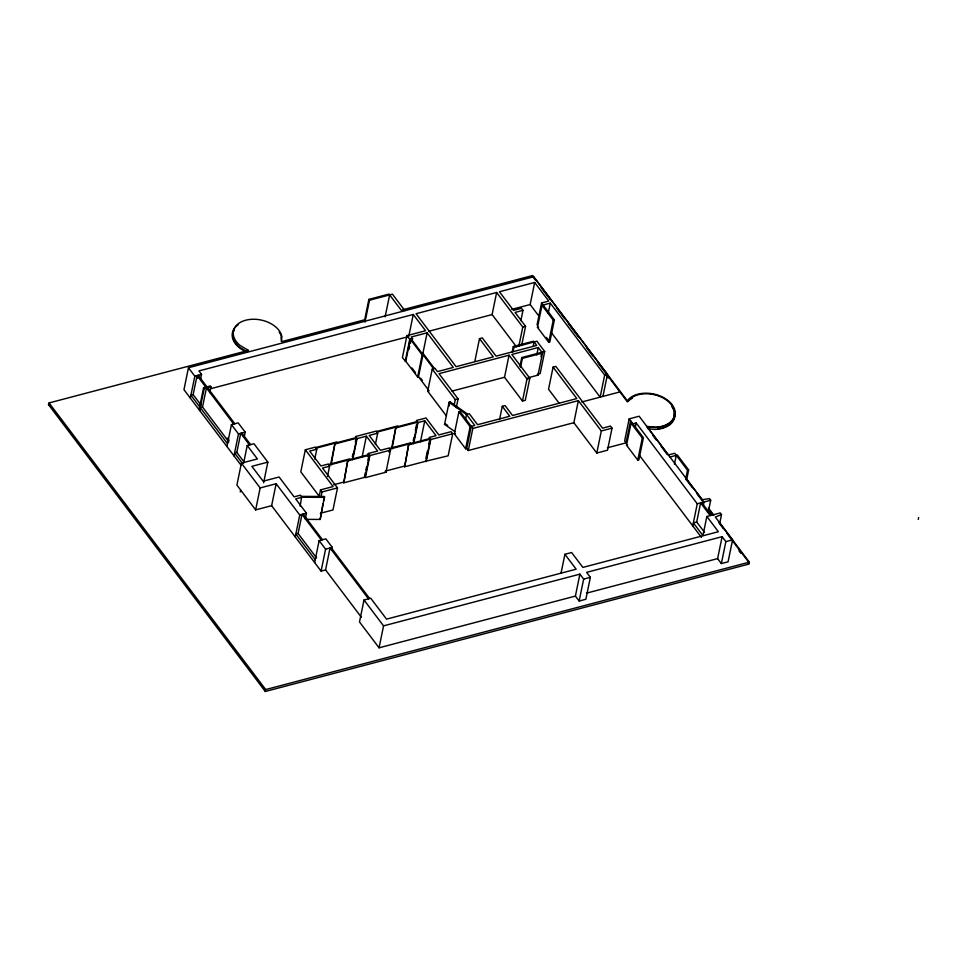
<?xml version="1.0" encoding="UTF-8"?>
<svg xmlns="http://www.w3.org/2000/svg" width="967" height="967" viewBox="0 0 967 967"><rect width="100%" height="100%" fill="white"/><g stroke="black" fill="none" stroke-linecap="round" stroke-linejoin="round"><path stroke-width="1.45" d="M48.664 404.847L49.051 402.937L248.495 350.392L240.191 345.521A24.707 16.306 11.6 0 1 246.089 320.125A24.707 16.306 11.6 0 1 281.53 335.211L281.784 341.629L364.68 319.787M602.937 396.41L607.469 374.338L533.724 276.767L188.456 367.738L183.96 389.677L240.988 465.127M190.318 398.102L194.826 376.163L188.456 367.738M201.015 405.064L193.146 394.645L197.063 375.571L205.814 387.138M197.582 378.206L198.187 375.269L206.926 386.848M200.64 378.798L201.535 374.386L198.924 370.929L413.26 314.456L425.565 330.726L406.926 335.646L402.393 357.717L405.765 361.283L410.298 339.212L422.168 354.925L417.647 376.997L418.481 376.767L423.014 354.696L422.168 354.925M199.069 409.67L203.578 387.731L210.286 385.966L210.915 386.788L209.706 392.662M199.698 410.504L204.194 388.553L203.578 387.731M228.865 441.907L202.514 407.047L206.43 387.972L233.688 424.029M226.955 446.561L231.451 424.622L238.172 422.857L245.207 432.164L244.3 436.564M247.661 349.909L247.262 351.807L239.804 347.431A24.707 16.306 11.6 0 1 234.207 329.807M233.99 455.868L238.486 433.929L231.451 424.622M243.805 461.67L236.806 452.411L240.723 433.337L249.474 444.917M263.628 482.726L267.847 462.129L253.946 443.732L247.238 445.497L257.391 458.938L241.412 463.145L236.903 485.083L255.651 509.887L271.63 505.681L276.139 483.73L260.159 487.948L255.651 509.887M243.624 463.108L247.238 445.497M240.263 491.949L240.65 490.051M314.771 459.059L316.777 449.232L315.218 447.165L305.33 449.776L300.797 471.848L319.557 496.663M300.133 506.092L301.74 496.385L324.501 496.482L320.174 519.436L305.947 519.376M295.261 536.939L299.77 515L276.139 483.73M719.327 522.458L749.328 562.153L748.929 564.063L265.309 691.478L265.695 689.568L49.051 402.937M316.572 557.947L298.09 533.494L302.006 514.408L321.37 540.033M305.27 519.098L306.479 513.235L295.66 498.912L301.934 497.256L324.707 497.364M319.001 497.243L320.512 489.882L333.132 486.558L305.33 449.776M321.165 496.373L322.071 491.949L320.512 489.882M327.475 476.477L329.59 466.179L328.031 464.112L320.935 465.985L309.682 451.106L316.777 449.232M330.702 464.233L335.017 443.188L331.173 464.849M322.99 503.843L320.174 519.436M323.594 500.894L324.199 497.957M314.638 562.564L319.134 540.626L325.843 538.861L332.297 547.382L331.693 550.332M364.378 321.322L368.874 299.383L389.012 294.077L402.139 311.434M364.994 322.156L369.503 300.205L368.874 299.383M329.59 466.179L322.495 468.052L337.495 487.888L332.962 509.96L320.343 513.284M368.487 598.815L330.061 547.975L325.565 569.914L321.08 571.098L325.589 549.159L319.134 540.626M343.768 482.835L347.83 460.135L343.768 482.835L365.018 477.227L369.551 455.155L348.301 460.751M352.351 456.714L352.955 453.777M355.373 442.004L356.279 437.592L316.004 448.204M352.423 459.252L356.738 438.208L335.489 443.805M352.737 459.663L357.053 438.619L355.493 436.552L376.115 431.125L377.686 433.192L375.377 444.409M385.132 316.85L389.641 294.911M362.069 457.21L366.384 436.165L357.053 438.619M367.726 456.315L368.306 453.499L377.638 451.045L366.384 436.165M364.474 476.985L365.345 472.778M365.913 469.974L366.493 467.158M367.931 460.147L368.512 457.343M377.686 433.192L369.189 435.428L380.43 450.308L388.927 448.072L390.487 450.138L385.966 472.21L365.333 477.638L369.865 455.566L368.306 453.499M408.727 336.528L413.26 314.456M405.209 361.44L409.742 339.357L406.926 335.646M409.041 349.232L409.645 346.307M410.238 343.382L411.144 338.994L433.639 368.753M389.109 452.048L389.713 449.099L429.989 438.486M411.942 341.556L412.534 338.631L411.289 336.975L427.124 332.793L453.293 367.424L437.459 371.594L435.029 368.391L432.237 369.128L427.704 391.2L446.319 415.822M391.599 448.192L395.914 427.148L392.07 448.809M719.726 523.365L721.527 514.589L720.282 512.933L706.853 516.475L718.372 531.705L582.859 567.411L571.618 552.532L564.909 554.296L576.151 569.176L386.534 619.134L370.724 598.222L364.015 599.999L359.506 621.938L379.064 647.805L575.401 596.083L579.898 574.144L383.561 625.867L379.064 647.805M422.917 353.281L427.124 332.793M404.665 466.783L408.727 444.095L404.665 466.783L425.927 461.186L430.448 439.115L409.198 444.711M413.247 440.674L413.852 437.737M415.363 430.375L416.572 424.489M413.32 443.212L417.647 422.168L396.385 427.765M413.634 443.623L417.962 422.579L416.39 420.512L426.012 417.974L438.813 434.92L451.118 431.681L452.689 433.748L448.156 455.82L425.927 461.186M420.452 441.822L424.767 420.778L417.962 422.579M425.951 458.128L427.39 451.118M428.828 444.107L429.408 441.303M426.229 461.597L430.762 439.526L429.203 437.459L436.02 435.658L424.767 420.778M455.01 431.693L444.542 424.392L449.075 402.32L449.909 401.764L467.363 413.924L466.529 414.492L465.623 418.904M449.002 406.176L449.909 401.764M454.067 405.499L455.276 399.613L432.237 369.128M456.267 407.699L458.08 398.875L439.018 373.661L509.053 355.203L527.015 378.979L522.482 401.051L525.286 400.314L529.819 378.242L511.845 354.466L538.305 347.504L542.523 353.076L537.99 375.148L527.922 377.807M471.255 426.374L466.723 448.446L465.611 448.748L454.357 433.869L458.89 411.797L460.014 411.495L472.827 428.441L468.294 450.513L573.854 422.7L578.375 400.628L472.827 428.441M474.966 360.715L479.499 338.643L482.291 337.906L496.083 356.146L536.745 345.437L534.086 341.919L533.155 346.44M516.438 346.742L492.106 314.565L496.639 292.481L416.052 313.719L456.086 366.686L493.279 356.883L479.499 338.643M465.611 448.748L470.143 426.677L458.89 411.797M522.482 401.051L504.52 377.275L509.053 355.203M512.099 352.387L513.296 346.537L533.433 341.23L534.062 342.052M513.018 351.746L513.924 347.358L513.296 346.537M499.552 419.557L502.272 406.309L505.064 405.572L512.558 415.496L576.815 398.561L553.076 367.146L555.868 366.42L602.55 428.163L610.479 426.072L612.038 428.139L607.506 450.211L596.784 453.04L573.854 422.7M520.875 320.633L522.99 310.334L521.431 308.268L513.501 310.359L499.443 291.756L534.678 282.461L548.736 301.063L541.568 302.961L537.036 325.033M532.285 277.432L532.684 275.522L627.341 400.761A25.372 16.741 11.6 0 1 669.696 401.958A25.372 16.741 11.6 0 1 655.457 427.523L646.959 426.713L668.717 455.493M518.844 346.186L522.772 327.064L496.639 292.481M521.636 345.449L525.565 326.326L515.06 312.426L522.99 310.334M538.933 316.161L530.146 304.532L534.678 282.461M519.944 366.384L521.757 357.56L544.699 351.517L536.89 341.182L513.924 347.358M520.572 367.218L522.385 358.382L521.757 357.56M541.568 302.961L554.369 319.908L549.848 341.98L548.724 342.27L537.483 327.39L542.003 305.318L550.296 303.13L604.665 375.063L600.144 397.147L551.202 332.406M536.794 354.853L538.305 347.504M548.18 313.441L550.296 303.13M540.988 356.666L541.895 352.254M544.699 351.517L540.166 373.588L537.362 374.326L537.99 375.148M548.724 342.27L553.257 320.198L542.003 305.318M553.076 367.146L548.543 389.23L559.095 403.191M560.981 573.431L564.909 554.296M596.784 453.04L601.317 430.968L578.375 400.628M619.883 391.937L581.82 401.97M721.527 514.589L715.314 517.019L732.575 539.864L728.078 561.803L721.358 563.568L725.866 541.629L722.119 536.673L586.618 572.367L590.366 577.335L585.857 599.274L579.148 601.039L583.645 579.1L579.898 574.144M708.291 511.954L710.685 500.253L709.44 498.597L702.223 499.709L639.139 416.233L629.166 418.868L624.634 440.94L626.084 442.85L607.385 447.769M626.084 442.85L630.617 420.778M629.166 418.868L643.418 437.725L638.885 459.796L637.773 460.087L626.519 445.207L631.052 423.135L632.176 422.845M635.271 427.378L636.177 422.966L632.914 423.824M637.773 460.087L642.306 438.015L631.052 423.135M674.47 464.124L676.271 455.348M685.724 479.003L687.525 470.228L674.712 453.281L668.402 454.949M686.534 480.176L688.637 469.938L677.396 455.058L669.962 457.016M692.735 525.867L697.267 503.783L636.177 422.966M704.544 532.358L696.699 521.987L700.616 502.9L710.213 515.592M703.372 504.955L703.976 502.018M706.853 516.475L702.936 535.549L693.351 522.869L696.699 521.987M721.358 563.568L717.611 558.612L722.119 536.673M748.373 564.208L748.76 562.298L726.942 533.433M918.263 519.448L918.65 517.538M444.542 424.392L445.376 423.836L447.709 425.456M369.503 300.205L392.433 294.173L404.931 310.697M402.526 309.815L532.116 275.668L535.742 280.454M194.826 376.163L201.535 374.386M204.194 388.553L210.915 386.788M210.431 388.77L407.264 336.915M428.792 331.246L492.106 314.565M511.821 309.367L530.146 304.532M193.146 394.645L190.91 395.237L199.661 406.805M409.742 339.357L412.534 338.631M202.514 407.047L200.278 407.639L227.535 443.696M421.769 353.052L422.603 352.822L434.473 368.536M522.772 327.064L525.565 326.326M553.257 320.198L554.369 319.908M537.483 327.39L538.595 327.1M522.385 358.382L542.523 353.076M238.486 433.929L245.207 432.164M427.704 391.2L429.106 390.825L418.481 376.767M452 391.115L504.52 377.275M236.806 452.411L234.57 453.003L242.451 463.423M527.015 378.979L529.819 378.242M455.276 399.613L458.08 398.875M315.532 447.576L336.794 441.979L337.253 442.596M376.429 431.536L397.691 425.939L398.162 426.556M376.9 432.152L417.176 421.539M267.847 462.129L251.867 466.336L263.121 481.215L279.1 477.009L294.101 496.845L300.374 495.189L301.934 497.256M604.665 375.063L607.469 374.338M449.075 402.32L466.529 414.492L469.321 413.755L477.601 424.706L509.766 416.233L502.272 406.309M470.143 426.677L474.809 425.444L466.529 414.492M328.345 464.523L349.595 458.926L350.066 459.543M389.242 448.483L410.492 442.886L410.963 443.502M328.816 465.151L369.08 454.538M369.865 455.566L390.487 450.138M430.762 439.526L452.689 433.748M454.357 433.869L455.481 433.567M333.784 484.721L343.297 482.207M404.194 466.167L385.18 471.171L385.966 472.21M322.071 491.949L337.495 487.888M601.317 430.968L612.038 428.139M299.77 515L306.479 513.235M642.306 438.015L643.418 437.725M626.519 445.207L627.643 444.917M298.09 533.494L295.854 534.074L315.218 559.7M325.589 549.159L332.297 547.382M687.525 470.228L688.637 469.938M697.267 503.783L710.685 500.253M583.645 579.1L590.366 577.335M725.866 541.629L732.575 539.864M586.486 593.158L717.611 558.612M265.695 689.568L748.76 562.298M646.911 426.411L655.3 427.209A24.707 16.306 11.6 0 0 671.666 405.125A24.707 16.306 11.6 0 0 633.071 396.76L627.257 401.704L598.186 363.072M647.975 428.756L655.07 429.433A25.372 16.741 11.6 0 0 671.872 406.769M685.688 477.952L702.961 500.809M708.412 508.026L713.864 515.242M541.169 287.646L550.223 299.613M556.557 307.99L564.704 318.772M568.318 323.558L578.278 336.734M586.425 347.504L592.759 355.892M653.015 435.621L656.581 440.336M661.029 446.222L667.266 454.466M686.038 479.306L692.396 487.719M696.941 493.738L702.393 500.954M708.763 509.367L713.308 515.387M718.759 522.603L723.304 528.623M606.502 375.607L608.303 378M708.932 511.132L710.745 513.537M738.933 550.827L740.746 553.233M701.74 502.61L711.325 515.29M639.731 455.735L701.45 537.398M546.379 337.398L548.108 339.695M420.645 378.133L422.337 380.382M411.954 367.956L415.484 372.646M405.765 361.283L417.647 376.997M466.723 448.446L468.294 450.513M575.401 596.083L579.148 601.039M331.185 547.685L369.612 598.525M207.554 387.67L234.812 423.739M241.847 433.047L250.598 444.615M303.118 514.118L322.495 539.743M364.015 599.999L383.561 625.867M227.257 438.003L229.082 440.408M325.565 569.914L361.307 617.212M241.412 463.145L260.159 487.948M271.63 505.681L321.08 571.098M48.35 404.436L265.309 691.478M281.143 337.12L281.312 341.387M245.521 351.517A25.372 16.741 11.6 0 1 238.196 324.707M279.149 332.116A25.372 16.741 11.6 0 1 281.772 337.108M627.776 401.656A25.372 16.741 11.6 0 1 632.249 398.162M674.023 413.006A24.707 16.306 11.6 0 1 663.229 427.571M661.96 427.958A24.707 16.306 11.6 0 1 657.814 428.768"/></g></svg>
